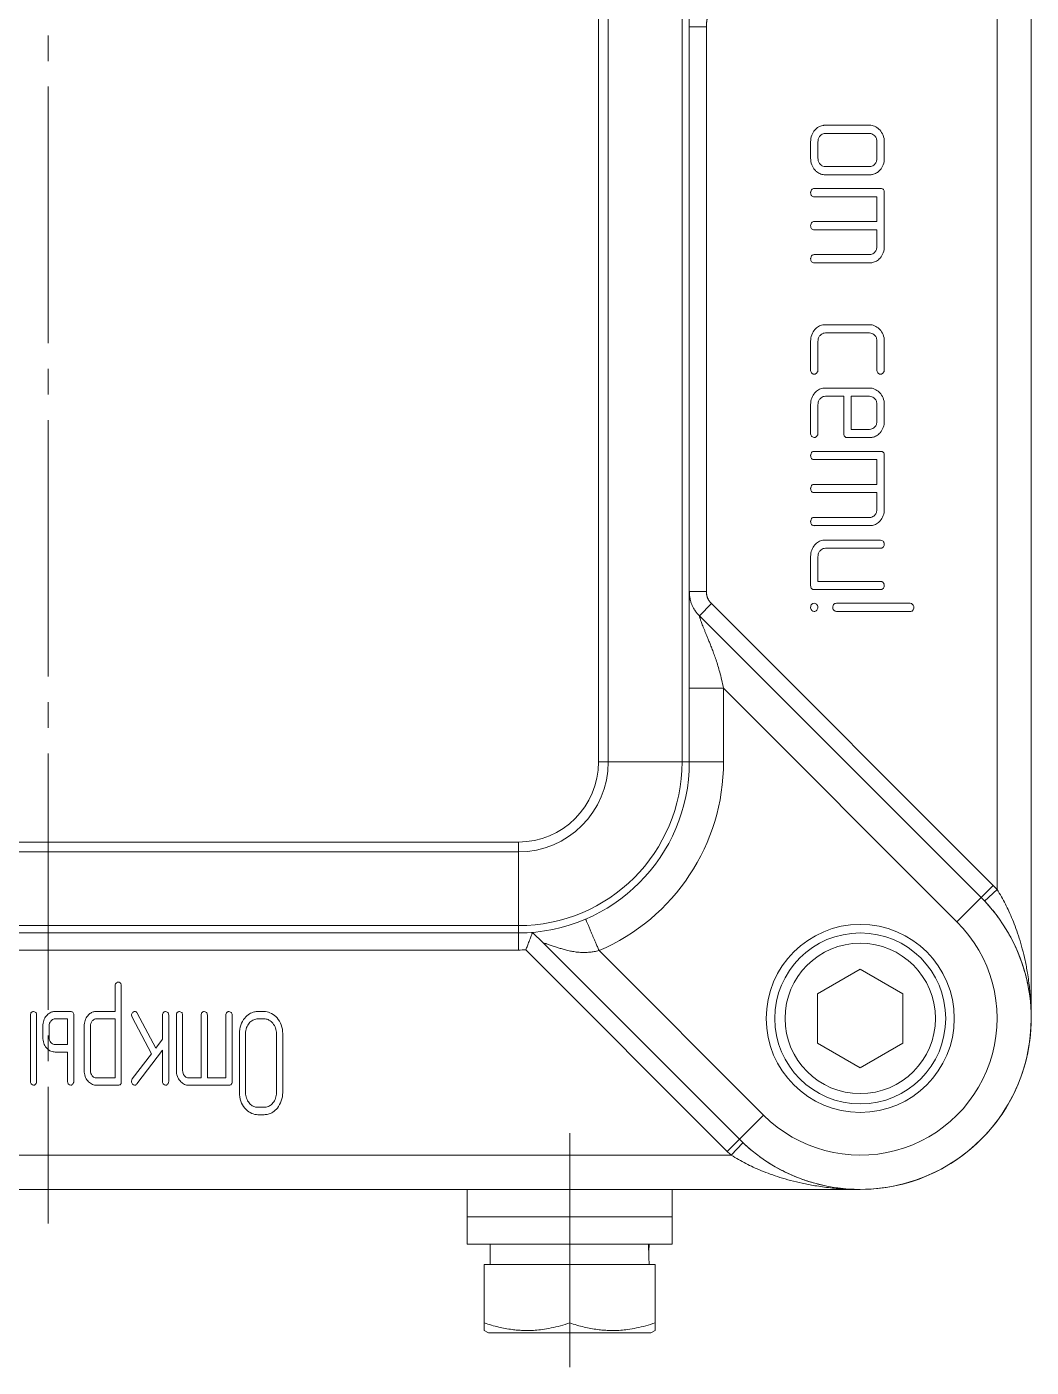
# Model space of a CAD drawing. Header units: millimetres. Extents: x -337 to 383, y -252 to 375.
# Drawn here: x -1.3 to 57.5, y -90.4 to -12 of the extents above; entities that cross this region are included whole.
import ezdxf

# ---------------------------------------------------------------- set-up
doc = ezdxf.new("R2010")
doc.units = ezdxf.units.MM
doc.linetypes.add('K5LT_AXLED', pattern=[19.5, 15, -1.5, 1.5, -1.5])
doc.linetypes.add('K5LT_THIN', pattern=[0])

# ---------------------------------------------------------------- blocks, each defined once
blk = doc.blocks.new('U2')
at = {"color": 30, "linetype": 'K5LT_AXLED', "lineweight": 18, "true_color": 0xff8000}
for p, q in [((0, 82), (0, -82)), ((30.5, -90.4), (30.5, -76.706))]:
    blk.add_line(p, q, dxfattribs=at)
at = {"color": 7, "linetype": 'K5LT_THIN', "lineweight": 18}
for p, q in [((32.185, -55), (32.185, 55)), ((32.758, -55), (32.758, 55)), ((37.074, -55), (37.074, 55)), ((37.5, -55), (37.5, 55)), ((57.5, -70), (57.5, -1.403)), ((57.5, -6), (57.5, -70)), ((55.5, -7.55), (55.5, -62.45)), ((38.5, -12), (37.5, -12)), ((38.5, -45.029), (38.5, -12)), ((48.045, -17.757), (45.458, -17.757)), ((48.638, -18.033), (48.608, -18.003)), ((44.595, -18.723), (44.595, -19.689)), ((45.026, -18.723), (45.026, -19.69)), ((45.213, -18.322), (45.151, -18.379)), ((48.045, -18.239), (45.458, -18.239)), ((48.123, -18.246), (48.045, -18.239)), ((48.477, -19.69), (48.477, -18.723)), ((48.908, -19.689), (48.908, -18.723)), ((45.38, -20.166), (45.458, -20.173)), ((45.458, -20.173), (48.045, -20.173)), ((48.29, -20.09), (48.351, -20.033)), ((45.458, -20.655), (48.045, -20.655)), ((44.647, -21.876), (44.655, -21.885)), ((44.811, -21.462), (44.762, -21.465)), ((48.692, -21.462), (44.811, -21.462)), ((44.811, -21.943), (48.477, -21.943)), ((48.477, -21.943), (48.477, -23.393)), ((48.85, -21.518), (48.833, -21.502)), ((48.908, -24.841), (48.908, -21.703)), ((44.811, -23.393), (44.762, -23.397)), ((48.477, -23.393), (44.811, -23.393)), ((44.647, -23.807), (44.655, -23.816)), ((44.811, -23.875), (48.477, -23.875)), ((48.477, -23.875), (48.477, -24.841)), ((44.647, -25.739), (44.655, -25.747)), ((44.811, -25.325), (44.762, -25.328)), ((48.045, -25.325), (44.811, -25.325)), ((44.811, -25.806), (48.045, -25.806)), ((48.351, -25.184), (48.29, -25.242)), ((48.045, -29.426), (45.458, -29.426)), ((48.638, -29.701), (48.608, -29.671)), ((44.595, -30.392), (44.595, -32.082)), ((45.026, -32.082), (45.026, -30.39)), ((45.151, -30.047), (45.212, -29.99)), ((45.458, -29.907), (48.045, -29.907)), ((48.045, -29.907), (48.123, -29.914)), ((48.477, -30.39), (48.477, -32.082)), ((48.908, -32.082), (48.908, -30.392)), ((44.595, -32.082), (44.596, -32.108)), ((48.477, -32.082), (48.477, -32.108)), ((44.664, -32.261), (44.735, -32.308)), ((44.735, -32.308), (44.811, -32.324)), ((44.811, -32.324), (44.824, -32.323)), ((48.546, -32.261), (48.617, -32.308)), ((48.617, -32.308), (48.692, -32.324)), ((48.692, -32.324), (48.706, -32.323)), ((45.151, -33.751), (45.212, -33.694)), ((45.457, -33.611), (46.534, -33.611)), ((48.045, -33.13), (45.458, -33.13)), ((46.534, -33.611), (46.534, -35.785)), ((48.045, -33.611), (46.966, -33.611)), ((46.966, -33.611), (46.966, -35.545)), ((48.122, -33.618), (48.045, -33.611)), ((48.638, -33.405), (48.608, -33.375)), ((44.595, -34.095), (44.595, -35.786)), ((45.026, -35.785), (45.026, -34.094)), ((48.477, -35.062), (48.477, -34.095)), ((48.908, -35.061), (48.908, -34.095)), ((44.595, -35.786), (44.596, -35.811)), ((44.664, -35.964), (44.735, -36.011)), ((44.735, -36.011), (44.811, -36.027)), ((44.811, -36.027), (44.824, -36.026)), ((46.592, -35.97), (46.609, -35.986)), ((46.75, -36.027), (48.045, -36.027)), ((46.966, -35.545), (48.045, -35.545)), ((48.29, -35.463), (48.351, -35.405)), ((44.811, -36.834), (44.762, -36.838)), ((48.692, -36.834), (44.811, -36.834)), ((44.647, -37.248), (44.655, -37.257)), ((44.811, -37.315), (48.477, -37.315)), ((48.477, -37.315), (48.477, -38.765)), ((48.85, -36.89), (48.833, -36.875)), ((48.908, -40.213), (48.908, -37.075)), ((44.647, -39.18), (44.655, -39.188)), ((44.811, -38.765), (44.762, -38.769)), ((48.477, -38.765), (44.811, -38.765)), ((44.811, -39.247), (48.477, -39.247)), ((48.477, -39.247), (48.477, -40.214)), ((44.811, -40.697), (44.762, -40.701)), ((48.045, -40.697), (44.811, -40.697)), ((48.351, -40.557), (48.29, -40.614)), ((44.647, -41.111), (44.655, -41.12)), ((44.811, -41.178), (48.045, -41.178)), ((48.692, -42.02), (45.458, -42.02)), ((48.762, -42.038), (48.692, -42.02)), ((48.834, -42.092), (48.762, -42.038)), ((48.908, -42.261), (48.908, -42.258)), ((44.595, -42.985), (44.595, -44.676)), ((45.026, -44.435), (45.026, -42.985)), ((45.151, -42.642), (45.213, -42.584)), ((45.458, -42.501), (48.692, -42.501)), ((48.692, -42.501), (48.754, -42.493)), ((48.754, -42.493), (48.852, -42.424)), ((48.692, -44.435), (45.026, -44.435)), ((48.762, -44.453), (48.692, -44.435)), ((48.834, -44.508), (48.762, -44.453)), ((48.908, -44.676), (48.908, -44.674)), ((38.5, -45.029), (37.5, -45.029)), ((44.653, -44.86), (44.67, -44.876)), ((44.811, -44.917), (48.692, -44.917)), ((48.692, -44.917), (48.754, -44.909)), ((48.754, -44.909), (48.852, -44.84)), ((38.793, -45.737), (38.086, -46.444)), ((55.278, -62.222), (38.793, -45.737)), ((44.595, -45.958), (44.597, -45.993)), ((44.727, -45.734), (44.655, -45.781)), ((44.662, -46.138), (44.731, -46.183)), ((44.806, -45.719), (44.727, -45.734)), ((44.731, -46.183), (44.806, -46.198)), ((44.862, -45.734), (44.806, -45.719)), ((44.806, -46.198), (44.819, -46.197)), ((44.937, -45.779), (44.862, -45.734)), ((45.021, -45.958), (45.011, -45.883)), ((45.945, -46.125), (46.03, -46.179)), ((46.03, -46.179), (46.105, -46.198)), ((46.105, -45.719), (46.056, -45.722)), ((50.418, -45.719), (46.105, -45.719)), ((46.105, -46.198), (50.418, -46.198)), ((50.488, -45.737), (50.418, -45.719)), ((50.418, -46.198), (50.457, -46.195)), ((50.56, -45.791), (50.488, -45.737)), ((50.634, -45.961), (50.634, -45.959)), ((54.571, -62.929), (38.086, -46.444)), ((39.5, -50.686), (37.5, -50.686)), ((53.157, -64.343), (39.5, -50.686)), ((39.5, -55), (39.5, -50.686)), ((32.185, -55), (32.758, -55)), ((32.758, -55), (37.074, -55)), ((37.5, -55), (37.074, -55)), ((39.5, -55), (37.5, -55)), ((-27.5, -59.685), (27.5, -59.685)), ((-27.5, -60.258), (27.5, -60.258)), ((27.5, -59.685), (27.5, -60.258)), ((27.5, -60.258), (27.5, -64.574)), ((55.278, -62.222), (54.571, -62.929)), ((54.773, -63.137), (55.5, -62.45)), ((53.157, -64.343), (54.571, -62.929)), ((-27.5, -64.574), (27.5, -64.574)), ((-27.5, -65), (27.5, -65)), ((27.5, -65), (27.5, -64.574)), ((27.5, -66), (27.5, -65)), ((28.944, -65.586), (28.324, -64.966)), ((28.944, -65.586), (40.429, -77.071)), ((-27.5, -66), (27.5, -66)), ((27.935, -65.991), (39.722, -77.778)), ((32.219, -66.033), (41.843, -75.657)), ((47.5, -67.113), (45, -68.557)), ((50, -68.557), (47.5, -67.113)), ((3.905, -68.086), (3.905, -69.59)), ((4.086, -67.871), (4.071, -67.872)), ((4.15, -67.885), (4.086, -67.871)), ((4.21, -67.927), (4.15, -67.885)), ((4.268, -68.086), (4.267, -68.067)), ((4.268, -73.692), (4.268, -68.086)), ((45, -68.557), (45, -71.443)), ((50, -71.443), (50, -68.557)), ((-0.864, -69.595), (-0.869, -69.595)), ((-0.816, -69.608), (-0.864, -69.595)), ((-0.737, -69.647), (-0.816, -69.608)), ((1.309, -69.595), (0.404, -69.595)), ((1.439, -69.643), (1.425, -69.63)), ((3.905, -69.59), (2.816, -69.59)), ((5.059, -69.595), (5.054, -69.595)), ((6.287, -71.733), (5.204, -69.694)), ((6.862, -69.595), (6.857, -69.595)), ((6.91, -69.608), (6.862, -69.595)), ((6.989, -69.647), (6.91, -69.608)), ((7.674, -69.595), (7.669, -69.595)), ((7.722, -69.608), (7.674, -69.595)), ((7.801, -69.647), (7.722, -69.608)), ((9.122, -69.595), (9.116, -69.595)), ((9.17, -69.608), (9.122, -69.595)), ((9.248, -69.647), (9.17, -69.608)), ((10.569, -69.595), (10.564, -69.595)), ((10.617, -69.608), (10.569, -69.595)), ((10.696, -69.647), (10.617, -69.608)), ((12.627, -69.595), (12.266, -69.595)), ((-1.045, -69.811), (-1.045, -73.692)), ((-0.683, -73.692), (-0.683, -69.811)), ((-0.32, -70.457), (-0.32, -71.104)), ((0.042, -70.457), (0.042, -71.104)), ((0.206, -70.094), (0.147, -70.151)), ((1.127, -70.026), (0.404, -70.026)), ((1.127, -71.534), (1.127, -70.026)), ((1.49, -73.692), (1.49, -69.811)), ((2.095, -70.457), (2.095, -73.049)), ((2.458, -70.457), (2.458, -73.049)), ((2.598, -70.116), (2.567, -70.15)), ((3.905, -70.021), (2.816, -70.021)), ((3.905, -73.477), (3.905, -70.021)), ((4.87, -69.807), (4.9, -69.928)), ((4.9, -69.928), (6.038, -72.071)), ((6.681, -69.811), (6.681, -71.212)), ((7.043, -73.692), (7.043, -69.811)), ((7.493, -69.811), (7.493, -73.045)), ((7.855, -73.045), (7.855, -69.811)), ((8.94, -69.811), (8.94, -73.477)), ((9.303, -73.477), (9.303, -69.811)), ((10.388, -69.811), (10.388, -73.477)), ((10.75, -73.692), (10.75, -69.811)), ((11.798, -70.227), (11.756, -70.272)), ((12.627, -70.026), (12.266, -70.026)), ((12.68, -70.029), (12.627, -70.026)), ((13.379, -69.97), (13.301, -69.89)), ((57.498, -69.797), (57.498, -69.796)), ((57.498, -69.813), (57.498, -69.808)), ((6.681, -71.212), (6.287, -71.733)), ((11.176, -70.888), (11.176, -74.337)), ((11.538, -70.888), (11.538, -74.337)), ((13.351, -74.337), (13.351, -70.888)), ((13.713, -74.337), (13.713, -70.888)), ((-0.108, -71.718), (-0.062, -71.769)), ((0.332, -71.527), (0.404, -71.534)), ((0.403, -71.966), (1.127, -71.966)), ((0.404, -71.534), (1.127, -71.534)), ((1.127, -71.966), (1.127, -73.692)), ((6.038, -72.071), (4.914, -73.536)), ((5.182, -73.83), (6.681, -71.858)), ((6.681, -71.858), (6.681, -73.692)), ((45, -71.443), (47.5, -72.887)), ((47.5, -72.887), (50, -71.443)), ((-1.045, -73.692), (-1.045, -73.711)), ((1.127, -73.692), (1.128, -73.711)), ((2.309, -73.66), (2.357, -73.711)), ((2.747, -73.469), (2.816, -73.477)), ((2.816, -73.477), (3.905, -73.477)), ((6.681, -73.692), (6.681, -73.711)), ((7.705, -73.66), (7.752, -73.711)), ((8.217, -73.477), (8.145, -73.469)), ((8.94, -73.477), (8.217, -73.477)), ((10.388, -73.477), (9.303, -73.477)), ((-0.987, -73.852), (-0.927, -73.894)), ((-0.927, -73.894), (-0.864, -73.908)), ((-0.864, -73.908), (-0.841, -73.906)), ((1.185, -73.852), (1.245, -73.894)), ((1.245, -73.894), (1.308, -73.908)), ((1.308, -73.908), (1.331, -73.906)), ((2.816, -73.908), (4.087, -73.908)), ((4.923, -73.841), (4.984, -73.891)), ((4.984, -73.891), (5.048, -73.908)), ((5.048, -73.908), (5.068, -73.906)), ((6.739, -73.852), (6.799, -73.894)), ((6.799, -73.894), (6.862, -73.908)), ((6.862, -73.908), (6.884, -73.906)), ((8.217, -73.908), (10.569, -73.908)), ((11.498, -75.253), (11.573, -75.334)), ((12.266, -75.199), (12.627, -75.199)), ((13.087, -75.003), (13.139, -74.947)), ((12.266, -75.63), (12.627, -75.63)), ((41.843, -75.657), (40.429, -77.071)), ((39.722, -77.778), (40.429, -77.071)), ((39.95, -78), (40.637, -77.273)), ((39.95, -78), (-39.95, -78)), ((47.5, -80), (-47.5, -80)), ((-47.5, -80), (47.5, -80)), ((24.5, -81.6), (24.5, -80)), ((36.5, -81.6), (36.5, -80)), ((47.294, -79.998), (47.293, -79.998)), ((47.31, -79.998), (47.305, -79.998)), ((24.5, -83.2), (24.5, -81.6)), ((24.5, -81.6), (36.5, -81.6)), ((24.5, -81.6), (36.5, -81.6)), ((36.5, -83.2), (36.5, -81.6)), ((24.5, -83.2), (36.5, -83.2)), ((25.85, -84.4), (25.85, -83.2)), ((25.5, -84.4), (25.5, -87.809)), ((30.5, -84.4), (25.5, -84.4)), ((30.5, -84.4), (30.5, -87.809)), ((35.5, -84.4), (30.5, -84.4)), ((35.5, -84.4), (35.5, -87.809)), ((25.5, -88.256), (25.5, -87.809)), ((25.5, -88.256), (25.75, -88.4)), ((25.75, -88.4), (30.5, -88.4)), ((30.5, -88.4), (35.25, -88.4)), ((35.5, -88.256), (35.25, -88.4)), ((35.5, -87.809), (35.5, -88.256))]:
    blk.add_line(p, q, dxfattribs=at)
for radius in [5.5, 5, 4.4]:
    blk.add_circle((47.5, -70), radius, dxfattribs=at)
for centre, radius, start, end in [((45.514, -18.635), 0.896, 120.20811, 138.23105), ((45.437, -18.503), 0.744, 100.41479, 120.20811), ((45.449, -18.569), 0.812, 95.0654, 100.41479), ((45.458, -18.662), 0.905, 90, 95.0654), ((48.045, -18.463), 0.705, 66.43868, 90), ((47.94, -18.703), 0.967, 46.3598, 66.43868), ((45.704, -18.723), 1.109, 159.95769, 180), ((45.55, -18.667), 0.945, 138.23104, 159.95769), ((45.582, -18.723), 0.556, 159.98117, 180), ((45.505, -18.694), 0.473, 138.26858, 159.98117), ((45.449, -18.625), 0.384, 108.63494, 127.93542), ((45.458, -18.651), 0.412, 90, 108.63494), ((48.055, -18.611), 0.372, 59.74427, 79.5457), ((48.017, -18.678), 0.448, 41.73142, 59.74427), ((47.998, -18.694), 0.473, 20.01883, 41.73141), ((47.921, -18.723), 0.556, 0, 20.01883), ((47.99, -18.667), 0.907, 21.32372, 44.40217), ((47.847, -18.723), 1.061, 0, 21.32372), ((45.704, -19.689), 1.109, 180, 200.04231), ((45.55, -19.745), 0.945, 200.04231, 221.76896), ((45.591, -19.708), 1, 221.76895, 226.73682), ((45.582, -19.69), 0.556, 180, 200.01883), ((45.505, -19.718), 0.473, 200.01883, 221.73142), ((45.486, -19.734), 0.448, 221.73142, 239.74427), ((45.447, -19.801), 0.372, 239.74427, 259.5457), ((48.045, -19.761), 0.412, 270, 288.63494), ((48.054, -19.787), 0.384, 288.63494, 307.93542), ((47.998, -19.718), 0.473, 318.26859, 339.98117), ((47.921, -19.69), 0.556, 339.98117, 0), ((47.996, -19.79), 0.883, 300.61737, 318.72101), ((47.935, -19.736), 0.965, 318.72101, 340.05156), ((47.806, -19.689), 1.102, 340.05156, 0), ((45.501, -19.804), 0.869, 226.73682, 232.06672), ((45.44, -19.883), 0.769, 232.06672, 251.37079), ((45.458, -19.83), 0.825, 251.37079, 270), ((48.045, -19.739), 0.916, 270, 275.2658), ((48.055, -19.841), 0.813, 275.2658, 280.85468), ((48.068, -19.911), 0.742, 280.85468, 300.61737), ((44.738, -21.702), 0.143, 162.92887, 180), ((44.948, -21.702), 0.353, 180, 196.62526), ((45.969, -22.08), 1.43, 157.54284, 162.92887), ((44.825, -21.739), 0.224, 196.62526, 217.5278), ((44.774, -21.625), 0.156, 120.62166, 144.37247), ((44.787, -21.752), 0.187, 225.18819, 249.34898), ((44.795, -21.661), 0.199, 99.57547, 120.62166), ((44.811, -21.689), 0.255, 249.34898, 270), ((48.692, -21.765), 0.304, 73.84525, 90), ((48.73, -21.634), 0.167, 51.98757, 73.84525), ((48.726, -21.636), 0.171, 17.268, 43.63405), ((48.512, -21.703), 0.396, 0, 17.268), ((45.969, -24.012), 1.43, 157.54284, 162.92887), ((44.774, -23.556), 0.156, 120.62166, 144.37247), ((44.795, -23.593), 0.199, 99.57547, 120.62166), ((44.738, -23.634), 0.143, 162.92887, 180), ((44.948, -23.634), 0.353, 180, 196.62526), ((44.825, -23.671), 0.224, 196.62526, 217.5278), ((44.787, -23.684), 0.187, 225.18819, 249.34898), ((44.811, -23.62), 0.255, 249.34898, 270), ((47.998, -24.869), 0.473, 318.256, 339.9734), ((47.921, -24.841), 0.555, 339.9734, 0), ((47.807, -24.841), 1.101, 340.04655, 0), ((44.738, -25.565), 0.143, 162.92887, 180), ((44.948, -25.565), 0.353, 180, 196.62526), ((45.969, -25.943), 1.43, 157.54284, 162.92887), ((44.825, -25.602), 0.224, 196.62526, 217.5278), ((44.774, -25.488), 0.156, 120.62166, 144.37247), ((44.787, -25.615), 0.187, 225.18819, 249.34898), ((44.795, -25.524), 0.199, 99.57547, 120.62166), ((44.811, -25.552), 0.255, 249.34898, 270), ((48.045, -24.913), 0.412, 270, 288.63352), ((48.045, -24.89), 0.916, 270, 275.26066), ((48.055, -24.992), 0.813, 275.26066, 280.84402), ((48.054, -24.939), 0.384, 288.63352, 307.9347), ((48.068, -25.062), 0.742, 280.84402, 300.6047), ((47.997, -24.941), 0.883, 300.6047, 318.71061), ((47.935, -24.887), 0.964, 318.71061, 340.04655), ((45.55, -30.335), 0.945, 138.23734, 159.9627), ((45.514, -30.303), 0.896, 120.21579, 138.23735), ((45.437, -30.171), 0.744, 100.42131, 120.21579), ((45.449, -30.237), 0.811, 95.06855, 100.42131), ((45.458, -30.33), 0.905, 90, 95.06855), ((48.045, -30.131), 0.705, 66.43811, 90), ((47.94, -30.371), 0.967, 46.35975, 66.43811), ((47.99, -30.336), 0.907, 21.31907, 44.39357), ((45.704, -30.392), 1.109, 159.9627, 180), ((45.582, -30.39), 0.555, 159.97229, 180), ((45.504, -30.362), 0.473, 138.25179, 159.97229), ((45.449, -30.293), 0.384, 108.63305, 127.93446), ((45.458, -30.319), 0.412, 90, 108.63305), ((48.055, -30.28), 0.372, 59.76474, 79.56308), ((48.017, -30.346), 0.448, 41.7482, 59.76474), ((47.999, -30.362), 0.473, 20.02771, 41.7482), ((47.921, -30.39), 0.555, 0, 20.02771), ((47.847, -30.392), 1.061, 0, 21.31907), ((44.863, -32.089), 0.268, 184.07276, 203.98209), ((44.818, -32.082), 0.209, 337.22115, 0), ((48.745, -32.089), 0.268, 184.07131, 203.97114), ((48.699, -32.082), 0.208, 337.21086, 0), ((44.792, -32.12), 0.19, 203.98209, 227.69387), ((44.811, -32.17), 0.154, 275.09649, 299.98996), ((44.746, -32.058), 0.283, 299.98996, 318.25827), ((44.734, -32.047), 0.3, 318.25828, 337.22115), ((48.673, -32.12), 0.19, 203.97114, 227.68448), ((48.692, -32.17), 0.154, 275.07718, 299.96972), ((48.628, -32.058), 0.283, 299.96972, 318.24305), ((48.615, -32.047), 0.3, 318.24305, 337.21086), ((45.55, -34.039), 0.945, 138.23104, 159.95769), ((45.514, -34.007), 0.896, 120.20811, 138.23105), ((45.437, -33.876), 0.744, 100.41479, 120.20811), ((45.448, -33.997), 0.384, 108.63298, 127.93561), ((45.449, -33.942), 0.812, 95.0654, 100.41479), ((45.457, -34.023), 0.412, 90, 108.63298), ((45.458, -34.035), 0.905, 90, 95.0654), ((48.045, -33.835), 0.705, 66.43868, 90), ((48.055, -33.984), 0.372, 59.77376, 79.57034), ((48.017, -34.05), 0.449, 41.75493, 59.77376), ((47.94, -34.075), 0.967, 46.3598, 66.43868), ((47.99, -34.04), 0.907, 21.32372, 44.40217), ((47.847, -34.095), 1.061, 0, 21.32372), ((45.704, -34.095), 1.109, 159.95769, 180), ((45.582, -34.094), 0.555, 159.98391, 180), ((45.504, -34.066), 0.473, 138.27163, 159.98391), ((47.998, -34.067), 0.473, 20.03405, 41.75492), ((47.921, -34.095), 0.555, 0, 20.03405), ((47.998, -35.09), 0.473, 318.24508, 339.96595), ((47.921, -35.062), 0.555, 339.96595, 0), ((47.807, -35.061), 1.101, 340.04237, 0), ((44.863, -35.792), 0.268, 184.07796, 203.99201), ((44.792, -35.824), 0.19, 203.99201, 227.70326), ((44.811, -35.873), 0.154, 275.08682, 299.97982), ((44.746, -35.761), 0.283, 299.97982, 318.25065), ((44.734, -35.75), 0.3, 318.25068, 337.21344), ((44.818, -35.785), 0.208, 337.21344, 0), ((46.931, -35.785), 0.396, 180, 197.26539), ((46.716, -35.852), 0.172, 197.26539, 223.63129), ((46.712, -35.855), 0.167, 231.98474, 253.84298), ((46.75, -35.723), 0.304, 253.84298, 270), ((48.045, -35.133), 0.413, 270, 288.63163), ((48.045, -35.11), 0.917, 270, 275.25842), ((48.054, -35.212), 0.814, 275.25842, 280.83959), ((48.054, -35.159), 0.385, 288.63163, 307.93408), ((48.068, -35.282), 0.743, 280.83959, 300.59846), ((47.996, -35.162), 0.883, 300.59846, 318.7068), ((47.935, -35.108), 0.965, 318.7068, 340.04237), ((44.795, -37.034), 0.199, 99.57547, 120.62166), ((48.692, -37.138), 0.304, 73.84525, 90), ((48.73, -37.006), 0.167, 51.98757, 73.84525), ((44.738, -37.075), 0.143, 162.92887, 180), ((44.948, -37.075), 0.353, 180, 196.62526), ((45.969, -37.452), 1.43, 157.54284, 162.92887), ((44.825, -37.112), 0.224, 196.62526, 217.5278), ((44.774, -36.997), 0.156, 120.62166, 144.37247), ((44.787, -37.124), 0.187, 225.18819, 249.34898), ((44.811, -37.061), 0.255, 249.34898, 270), ((48.726, -37.009), 0.171, 17.268, 43.63405), ((48.512, -37.075), 0.396, 0, 17.268), ((44.738, -39.006), 0.143, 162.92887, 180), ((44.948, -39.006), 0.353, 180, 196.62526), ((45.969, -39.384), 1.43, 157.54284, 162.92887), ((44.825, -39.043), 0.224, 196.62526, 217.5278), ((44.774, -38.929), 0.156, 120.62166, 144.37247), ((44.787, -39.056), 0.187, 225.18819, 249.34898), ((44.795, -38.965), 0.199, 99.57547, 120.62166), ((44.811, -38.992), 0.255, 249.34898, 270), ((44.774, -40.86), 0.156, 120.62166, 144.37247), ((44.795, -40.896), 0.199, 99.57547, 120.62166), ((48.045, -40.285), 0.412, 270, 288.63352), ((48.054, -40.311), 0.384, 288.63352, 307.9347), ((47.998, -40.242), 0.473, 318.256, 339.9734), ((47.921, -40.214), 0.555, 339.9734, 0), ((47.935, -40.26), 0.964, 318.71061, 340.04655), ((47.807, -40.213), 1.101, 340.04655, 0), ((44.738, -40.938), 0.143, 162.92887, 180), ((44.948, -40.938), 0.353, 180, 196.62526), ((45.969, -41.315), 1.43, 157.54284, 162.92887), ((44.825, -40.974), 0.224, 196.62526, 217.5278), ((44.787, -40.987), 0.187, 225.18819, 249.34898), ((44.811, -40.924), 0.255, 249.34898, 270), ((48.045, -40.262), 0.916, 270, 275.26066), ((48.055, -40.365), 0.813, 275.26066, 280.84402), ((48.068, -40.434), 0.742, 280.84402, 300.6047), ((47.997, -40.314), 0.883, 300.6047, 318.71061), ((45.55, -42.929), 0.945, 138.23104, 159.95769), ((45.514, -42.897), 0.896, 120.20811, 138.23105), ((45.437, -42.766), 0.744, 100.41479, 120.20811), ((45.449, -42.832), 0.812, 95.0654, 100.41479), ((45.458, -42.925), 0.905, 90, 95.0654), ((48.655, -42.274), 0.256, 23.77227, 45.43127), ((48.686, -42.26), 0.221, 0.48064, 23.77227), ((48.654, -42.261), 0.254, 341.09978, 0), ((45.704, -42.985), 1.109, 159.95769, 180), ((45.582, -42.985), 0.556, 159.98117, 180), ((45.505, -42.957), 0.473, 138.26858, 159.98117), ((45.449, -42.887), 0.384, 108.63494, 127.93542), ((45.458, -42.913), 0.412, 90, 108.63494), ((48.603, -42.243), 0.308, 323.95802, 341.09978), ((44.991, -44.676), 0.396, 180, 197.26482), ((48.655, -44.69), 0.256, 23.77227, 45.43127), ((48.686, -44.676), 0.221, 0.48064, 23.77227), ((48.654, -44.676), 0.254, 341.09978, 0), ((44.777, -44.742), 0.171, 197.26482, 223.63069), ((44.773, -44.745), 0.167, 231.98412, 253.84248), ((44.811, -44.613), 0.304, 253.84248, 270), ((48.603, -44.659), 0.308, 323.95802, 341.09978), ((44.917, -45.958), 0.322, 161.22483, 180), ((44.867, -45.968), 0.272, 185.18537, 204.22614), ((44.813, -45.923), 0.213, 138.06747, 161.22483), ((44.778, -46.008), 0.174, 204.22614, 228.09432), ((44.806, -46.044), 0.154, 274.85144, 299.73324), ((44.743, -45.933), 0.282, 299.73324, 318.05808), ((44.824, -45.937), 0.195, 35.32997, 54.49305), ((44.731, -45.922), 0.297, 318.05809, 337.07764), ((44.823, -45.937), 0.195, 16.20496, 35.32997), ((44.816, -45.958), 0.205, 337.07764, 0), ((46.034, -45.961), 0.145, 163.00348, 180), ((46.145, -45.961), 0.256, 180, 198.82295), ((47.271, -46.339), 1.439, 157.62933, 163.00348), ((46.196, -45.943), 0.31, 198.82295, 215.91803), ((46.068, -45.882), 0.157, 120.76026, 144.49632), ((46.089, -45.918), 0.198, 99.66002, 120.76026), ((50.429, -45.991), 0.206, 277.75801, 298.83706), ((50.449, -46.027), 0.165, 298.83706, 322.45262), ((50.38, -45.973), 0.256, 23.60634, 45.30039), ((50.383, -45.976), 0.249, 322.45264, 342.09685), ((50.41, -45.96), 0.224, 0.35442, 23.60634), ((50.335, -45.961), 0.299, 342.09685, 0), ((27.5, -55), 10, 270, 0), ((27.5, -55), 4.685, 270, 0), ((27.5, -55), 9.574, 270, 0), ((27.5, -55), 5.258, 270, 0), ((27.5, -55), 12, 293.15859, 0), ((47.5, -70), 11, 43.34176, 45), ((47.5, -70), 10, 225, 45), ((47.5, -70), 8, 225, 45), ((27.5, -55), 11, 270, 272.26661), ((4.102, -68.086), 0.197, 158.3996, 180), ((4.169, -68.112), 0.268, 139.92344, 158.3996), ((4.152, -68.098), 0.246, 122.22375, 139.92344), ((4.087, -67.995), 0.125, 97.2588, 122.22375), ((4.093, -68.047), 0.168, 22.23095, 45.97596), ((4.01, -68.081), 0.258, 3.12006, 22.23095), ((-0.714, -69.811), 0.332, 162.78765, 180), ((-0.85, -69.769), 0.189, 139.93296, 162.78765), ((-0.877, -69.762), 0.165, 112.40452, 135.5778), ((-0.865, -69.791), 0.196, 91.19829, 112.40452), ((-0.836, -69.751), 0.144, 18.35253, 46.40591), ((-1.016, -69.811), 0.333, 0, 18.35253), ((0.483, -70.343), 0.774, 122.36517, 139.97796), ((0.387, -70.193), 0.596, 102.27673, 122.36517), ((0.396, -70.232), 0.636, 95.96714, 102.27673), ((0.404, -70.306), 0.711, 90, 95.96714), ((1.309, -69.836), 0.241, 73.3467, 90), ((1.338, -69.739), 0.139, 51.38186, 73.3467), ((1.329, -69.747), 0.152, 16.70389, 43.05064), ((1.116, -69.811), 0.374, 0, 16.70389), ((2.902, -70.334), 0.774, 123.21584, 140.72808), ((2.799, -70.176), 0.585, 103.05504, 123.21584), ((2.807, -70.211), 0.621, 96.3387, 103.05504), ((2.816, -70.287), 0.697, 90, 96.3387), ((5.075, -69.807), 0.204, 159.03492, 180), ((5.163, -69.841), 0.299, 141.72761, 159.03492), ((5.084, -69.804), 0.215, 115.63404, 136.19934), ((5.059, -69.752), 0.157, 91.51638, 115.63404), ((5.063, -69.74), 0.145, 58.28072, 91.44805), ((4.994, -69.804), 0.237, 27.71974, 52.40306), ((7.012, -69.811), 0.331, 162.78356, 180), ((6.876, -69.769), 0.189, 139.93296, 162.78356), ((6.849, -69.762), 0.165, 112.37857, 135.55491), ((6.861, -69.791), 0.196, 91.18183, 112.37857), ((6.889, -69.751), 0.144, 18.35253, 46.40591), ((6.71, -69.811), 0.333, 0, 18.35253), ((7.825, -69.811), 0.332, 162.78765, 180), ((7.689, -69.769), 0.189, 139.93296, 162.78765), ((7.661, -69.762), 0.165, 112.40452, 135.5778), ((7.673, -69.791), 0.196, 91.19829, 112.40452), ((7.702, -69.751), 0.144, 18.35253, 46.40591), ((7.522, -69.811), 0.333, 0, 18.35253), ((9.272, -69.811), 0.332, 162.78765, 180), ((9.136, -69.769), 0.189, 139.93296, 162.78765), ((9.109, -69.762), 0.165, 112.40452, 135.5778), ((9.121, -69.791), 0.196, 91.19829, 112.40452), ((9.149, -69.751), 0.144, 18.35253, 46.40591), ((8.97, -69.811), 0.333, 0, 18.35253), ((10.719, -69.811), 0.332, 162.78765, 180), ((10.583, -69.769), 0.189, 139.93296, 162.78765), ((10.556, -69.762), 0.165, 112.40452, 135.5778), ((10.568, -69.791), 0.196, 91.19829, 112.40452), ((10.596, -69.751), 0.144, 18.35253, 46.40591), ((10.417, -69.811), 0.333, 0, 18.35253), ((12.411, -70.742), 1.194, 122.76926, 140.14104), ((12.245, -70.483), 0.886, 102.57645, 122.76926), ((12.255, -70.529), 0.933, 96.12694, 102.57645), ((12.266, -70.629), 1.034, 90, 96.12694), ((12.627, -70.444), 0.849, 66.38423, 90), ((12.513, -70.705), 1.134, 45.98744, 66.38423), ((0.732, -70.457), 1.052, 161.06843, 180), ((0.54, -70.391), 0.85, 139.97797, 161.06843), ((0.569, -70.457), 0.526, 161.081, 180), ((0.472, -70.424), 0.425, 139.99643, 161.081), ((0.4, -70.341), 0.314, 108.82385, 128.02987), ((0.404, -70.353), 0.327, 90, 108.82385), ((3.146, -70.457), 1.051, 161.23448, 180), ((2.986, -70.402), 0.882, 140.72808, 161.23448), ((2.956, -70.457), 0.498, 160.48618, 180), ((2.914, -70.442), 0.453, 140.01399, 160.48618), ((2.847, -70.37), 0.355, 113.56218, 134.41201), ((2.816, -70.3), 0.279, 90, 113.56218), ((12.69, -70.888), 1.514, 160.74173, 180), ((12.512, -70.826), 1.325, 140.14104, 160.74173), ((12.587, -70.888), 1.048, 160.60048, 180), ((12.365, -70.81), 0.813, 138.54017, 160.60048), ((12.306, -70.741), 0.723, 113.21053, 134.67522), ((12.266, -70.646), 0.619, 90, 113.21053), ((12.632, -70.59), 0.564, 60.63438, 85.1012), ((12.503, -70.819), 0.827, 40.4748, 60.63438), ((12.449, -70.866), 0.898, 19.86934, 40.47481), ((12.434, -70.813), 1.266, 20.03467, 41.75679), ((12.228, -70.888), 1.485, 0, 20.03467), ((47.5, -70), 10, 270, 0), ((0.739, -71.104), 1.059, 180, 199.01491), ((0.569, -71.104), 0.526, 180, 198.919), ((0.472, -71.137), 0.425, 198.919, 220.00357), ((12.386, -70.888), 0.965, 0, 19.86934), ((0.524, -71.178), 0.832, 199.01491, 220.49882), ((0.425, -71.281), 0.689, 225.03159, 247.03482), ((0.443, -71.161), 0.387, 220.00358, 237.61348), ((0.403, -71.333), 0.633, 247.03482, 270), ((0.396, -71.236), 0.298, 237.61348, 257.70395), ((-0.865, -73.692), 0.182, 339.09364, 0), ((1.307, -73.692), 0.182, 339.09364, 0), ((3.127, -73.049), 1.032, 180, 199.28866), ((2.943, -73.114), 0.837, 199.28866, 220.73393), ((2.966, -73.049), 0.508, 180, 199.15892), ((2.893, -73.075), 0.43, 199.15892, 219.9876), ((2.865, -73.098), 0.394, 219.98761, 237.34308), ((2.809, -73.184), 0.292, 237.34308, 257.53706), ((3.894, -73.692), 0.374, 343.36307, 0), ((5.101, -73.683), 0.238, 160.93862, 180), ((5.103, -73.683), 0.24, 180, 200.74012), ((5.102, -73.684), 0.239, 141.93324, 160.93862), ((6.861, -73.692), 0.182, 339.09364, 0), ((8.553, -73.045), 1.06, 180, 199.00826), ((8.338, -73.119), 0.832, 199.00826, 220.48783), ((8.383, -73.045), 0.527, 180, 198.90476), ((8.286, -73.078), 0.425, 198.90476, 219.97558), ((8.257, -73.103), 0.387, 219.97559, 237.57851), ((8.209, -73.178), 0.298, 237.57851, 257.67321), ((10.376, -73.692), 0.374, 343.37006, 0), ((-0.787, -73.697), 0.258, 183.12503, 202.2304), ((-0.87, -73.731), 0.168, 202.2304, 225.97594), ((-0.863, -73.778), 0.129, 279.41461, 304.38475), ((-0.914, -73.703), 0.221, 304.38475, 323.44412), ((-0.997, -73.642), 0.324, 323.4441, 339.09364), ((1.386, -73.697), 0.258, 183.11474, 202.20939), ((1.302, -73.731), 0.168, 202.20939, 225.95484), ((1.31, -73.778), 0.129, 279.41461, 304.38475), ((1.258, -73.703), 0.221, 304.38475, 323.44412), ((1.175, -73.642), 0.324, 323.4441, 339.09364), ((2.852, -73.213), 0.702, 225.21236, 246.82404), ((2.816, -73.296), 0.611, 246.82404, 270), ((4.087, -73.678), 0.229, 270, 290.35575), ((4.12, -73.768), 0.133, 290.35575, 317.14491), ((4.106, -73.756), 0.152, 317.14491, 343.36307), ((5.098, -73.685), 0.234, 200.74012, 221.73218), ((5.048, -73.774), 0.134, 278.89579, 303.92035), ((4.976, -73.667), 0.263, 303.92035, 321.70884), ((6.939, -73.697), 0.258, 183.11988, 202.21989), ((6.855, -73.731), 0.168, 202.21989, 225.96539), ((6.863, -73.778), 0.129, 279.41461, 304.38475), ((6.812, -73.703), 0.221, 304.38475, 323.44412), ((6.729, -73.642), 0.324, 323.4441, 339.09364), ((8.239, -73.223), 0.689, 225.03101, 247.03409), ((8.217, -73.275), 0.633, 247.03409, 270), ((10.569, -73.679), 0.229, 270, 290.3638), ((10.602, -73.768), 0.133, 290.3638, 317.15441), ((10.589, -73.756), 0.152, 317.15441, 343.37006), ((12.704, -74.337), 1.528, 180, 199.37569), ((12.543, -74.337), 1.004, 180, 199.35069), ((12.323, -74.337), 1.028, 340.86483, 0), ((12.228, -74.337), 1.485, 340.81871, 0), ((12.477, -74.417), 1.288, 199.37569, 220.49952), ((12.428, -74.377), 0.883, 199.35069, 220.00699), ((12.367, -74.428), 0.803, 220.00699, 237.31511), ((12.253, -74.607), 0.591, 237.31511, 257.52517), ((12.259, -74.578), 0.62, 257.52517, 263.91572), ((12.266, -74.515), 0.684, 263.91572, 270), ((12.627, -74.576), 0.623, 270, 293.02448), ((12.603, -74.519), 0.685, 293.02448, 314.97778), ((12.48, -74.497), 1.183, 303.56638, 320.93339), ((12.476, -74.39), 0.866, 319.99497, 340.86483), ((12.325, -74.371), 1.383, 320.93339, 340.81871), ((12.316, -74.587), 1.054, 225.17002, 246.84401), ((12.266, -74.705), 0.925, 246.84401, 270), ((12.627, -74.601), 1.029, 270, 276.48566), ((12.64, -74.708), 0.921, 276.48566, 283.34238), ((12.65, -74.754), 0.875, 283.34238, 303.56638), ((47.5, -70), 11, 225, 226.65824)]:
    blk.add_arc(centre, radius, start, end, dxfattribs=at)
for centre, start_param, end_param in [((30.5, -85.028), 4.761564, 4.855965), ((30.5, -82.572), 4.616121, 4.663214)]:
    blk.add_ellipse(centre, major_axis=(0, 12.776), ratio=0.36397, start_param=start_param, end_param=end_param, dxfattribs=at)
for points, knots in [([(39.5, -11), (39.486, -11), (39.475, -11), (39.451, -11), (39.439, -11.001), (39.394, -11.002), (39.361, -11.003), (39.314, -11.006), (39.297, -11.007), (39.265, -11.01), (39.249, -11.012), (39.221, -11.015), (39.209, -11.016), (39.183, -11.02), (39.17, -11.021), (39.145, -11.025), (39.132, -11.027), (39.106, -11.032), (39.093, -11.034), (39.067, -11.04), (39.054, -11.043), (39.036, -11.047), (39.031, -11.048), (39.016, -11.052), (39.006, -11.054), (38.987, -11.06), (38.977, -11.062), (38.957, -11.068), (38.947, -11.072), (38.928, -11.078), (38.918, -11.082), (38.907, -11.086), (38.905, -11.087), (38.896, -11.09), (38.889, -11.093), (38.875, -11.099), (38.867, -11.102), (38.853, -11.109), (38.846, -11.112), (38.831, -11.119), (38.824, -11.123), (38.811, -11.13), (38.805, -11.133), (38.794, -11.14), (38.789, -11.143), (38.779, -11.149), (38.774, -11.153), (38.764, -11.159), (38.76, -11.163), (38.755, -11.166), (38.754, -11.167), (38.745, -11.173), (38.737, -11.18), (38.722, -11.193), (38.715, -11.199), (38.708, -11.207), (38.707, -11.207), (38.707, -11.207), (38.707, -11.208), (38.699, -11.215), (38.693, -11.222), (38.68, -11.237), (38.673, -11.245), (38.667, -11.254), (38.666, -11.255), (38.663, -11.26), (38.659, -11.264), (38.653, -11.274), (38.649, -11.279), (38.643, -11.289), (38.64, -11.294), (38.633, -11.305), (38.63, -11.311), (38.623, -11.324), (38.619, -11.331), (38.612, -11.346), (38.609, -11.353), (38.602, -11.367), (38.599, -11.375), (38.593, -11.389), (38.59, -11.396), (38.587, -11.405), (38.586, -11.407), (38.582, -11.418), (38.578, -11.428), (38.572, -11.447), (38.568, -11.457), (38.562, -11.477), (38.56, -11.487), (38.554, -11.506), (38.552, -11.516), (38.548, -11.531), (38.547, -11.536), (38.543, -11.554), (38.54, -11.567), (38.534, -11.593), (38.532, -11.606), (38.527, -11.632), (38.525, -11.645), (38.521, -11.67), (38.52, -11.683), (38.516, -11.709), (38.515, -11.721), (38.512, -11.749), (38.51, -11.765), (38.507, -11.797), (38.506, -11.814), (38.503, -11.861), (38.502, -11.894), (38.5, -11.951), (38.5, -11.973), (38.5, -12)], [7.664257, 7.664257, 7.664257, 7.664257, 7.990523, 7.990523, 8.321273, 8.321273, 9.196598, 9.196598, 9.642484, 9.642484, 10.095224, 10.095224, 10.446111, 10.446111, 10.820208, 10.820208, 11.201138, 11.201138, 11.590201, 11.590201, 11.989027, 11.989027, 12.151955, 12.151955, 12.468122, 12.468122, 12.792813, 12.792813, 13.127697, 13.127697, 13.474894, 13.474894, 13.529832, 13.529832, 13.79585, 13.79585, 14.071454, 14.071454, 14.358425, 14.358425, 14.658893, 14.658893, 14.909261, 14.909261, 15.15159, 15.15159, 15.386753, 15.386753, 15.615738, 15.615738, 15.641164, 15.641164, 16.067463, 16.067463, 16.484057, 16.484057, 16.5, 16.5, 16.515943, 16.515943, 16.932537, 16.932537, 17.358836, 17.358836, 17.384262, 17.384262, 17.613247, 17.613247, 17.84841, 17.84841, 18.090739, 18.090739, 18.341107, 18.341107, 18.641575, 18.641575, 18.928546, 18.928546, 19.20415, 19.20415, 19.470168, 19.470168, 19.525106, 19.525106, 19.872303, 19.872303, 20.207187, 20.207187, 20.531878, 20.531878, 20.848045, 20.848045, 21.010973, 21.010973, 21.409799, 21.409799, 21.798862, 21.798862, 22.179792, 22.179792, 22.553889, 22.553889, 22.904776, 22.904776, 23.357516, 23.357516, 23.803402, 23.803402, 24.678727, 24.678727, 25.335743, 25.335743, 25.335743, 25.335743]), ([(37.508, -45.217), (37.508, -45.225), (37.509, -45.233), (37.511, -45.253), (37.512, -45.265), (37.515, -45.288), (37.516, -45.299), (37.518, -45.312), (37.518, -45.314), (37.519, -45.319), (37.519, -45.323), (37.521, -45.333), (37.522, -45.34), (37.525, -45.359), (37.526, -45.371), (37.532, -45.403), (37.536, -45.423), (37.544, -45.464), (37.548, -45.484), (37.558, -45.525), (37.563, -45.546), (37.568, -45.567)], [0, 0, 0, 0, 0.746568, 0.746568, 1.866421, 1.866421, 2.907923, 2.907923, 3.069988, 3.069988, 3.391297, 3.391297, 4.034941, 4.034941, 5.158911, 5.158911, 7.092159, 7.092159, 9.013544, 9.013544, 11, 11, 11, 11]), ([(38.5, -45.029), (38.5, -45.031), (38.5, -45.032), (38.5, -45.046), (38.5, -45.059), (38.501, -45.084), (38.502, -45.097), (38.503, -45.121), (38.504, -45.133), (38.506, -45.156), (38.508, -45.168), (38.509, -45.18), (38.509, -45.181), (38.511, -45.193), (38.512, -45.203), (38.516, -45.224), (38.518, -45.234), (38.521, -45.254), (38.524, -45.264), (38.528, -45.283), (38.53, -45.293), (38.533, -45.304), (38.534, -45.306), (38.539, -45.326), (38.544, -45.343), (38.556, -45.378), (38.562, -45.395), (38.57, -45.413), (38.57, -45.414), (38.571, -45.415), (38.571, -45.416), (38.578, -45.434), (38.586, -45.45), (38.602, -45.483), (38.611, -45.5), (38.621, -45.517), (38.622, -45.519), (38.628, -45.529), (38.633, -45.537), (38.644, -45.554), (38.649, -45.562), (38.661, -45.579), (38.667, -45.588), (38.679, -45.605), (38.685, -45.614), (38.692, -45.623), (38.693, -45.623), (38.7, -45.633), (38.708, -45.642), (38.723, -45.66), (38.73, -45.669), (38.747, -45.688), (38.755, -45.697), (38.772, -45.716), (38.781, -45.725), (38.791, -45.735), (38.792, -45.736), (38.793, -45.737)], [7.711554, 7.711554, 7.711554, 7.711554, 7.746978, 7.746978, 8.145148, 8.145148, 8.533424, 8.533424, 8.912506, 8.912506, 9.283103, 9.283103, 9.311984, 9.311984, 9.658236, 9.658236, 9.998142, 9.998142, 10.332511, 10.332511, 10.662147, 10.662147, 10.721923, 10.721923, 11.347407, 11.347407, 11.965617, 11.965617, 12, 12, 12.034383, 12.034383, 12.652593, 12.652593, 13.278077, 13.278077, 13.337853, 13.337853, 13.667489, 13.667489, 14.001858, 14.001858, 14.341764, 14.341764, 14.688016, 14.688016, 14.716897, 14.716897, 15.087494, 15.087494, 15.466576, 15.466576, 15.854852, 15.854852, 16.253022, 16.253022, 16.288446, 16.288446, 16.288446, 16.288446]), ([(37.906, -46.24), (37.905, -46.239), (37.904, -46.238), (37.902, -46.235), (37.901, -46.234), (37.898, -46.231), (37.897, -46.229), (37.894, -46.225), (37.892, -46.223), (37.886, -46.214), (37.882, -46.209), (37.872, -46.196), (37.867, -46.188), (37.856, -46.174), (37.851, -46.166), (37.839, -46.149), (37.832, -46.14), (37.826, -46.13)], [0, 0, 0, 0, 0.268418, 0.268418, 0.537083, 0.537083, 0.806219, 0.806219, 1.34494, 1.34494, 2.424061, 2.424061, 3.824061, 3.824061, 5.224061, 5.224061, 7, 7, 7, 7]), ([(39.5, -50.686), (39.466, -50.515), (39.397, -50.199), (39.287, -49.765), (39.177, -49.383), (39.066, -49.037), (38.954, -48.715), (38.846, -48.423), (38.745, -48.163), (38.651, -47.932), (38.567, -47.726), (38.488, -47.536), (38.415, -47.36), (38.347, -47.194), (38.286, -47.041), (38.235, -46.907), (38.193, -46.794), (38.161, -46.701), (38.136, -46.624), (38.117, -46.563), (38.104, -46.517), (38.094, -46.478), (38.087, -46.45), (38.086, -46.444), (38.086, -46.444)], [0, 0, 0, 0, 2.197333, 4.098873, 5.739634, 7.358156, 8.893357, 10.300897, 11.59946, 12.7695, 13.849406, 14.842611, 15.844576, 16.81178, 17.774381, 18.679408, 19.516665, 20.27799, 21.001525, 21.722326, 22.398879, 23.031184, 23.988641, 25, 25, 25, 25]), ([(55.5, -62.45), (55.589, -62.592), (55.758, -62.875), (55.989, -63.306), (56.206, -63.752), (56.413, -64.226), (56.615, -64.749), (56.808, -65.319), (56.988, -65.942), (57.152, -66.622), (57.3, -67.399), (57.415, -68.248), (57.485, -69.136), (57.5, -69.717), (57.5, -70)], [0, 0, 0, 0, 0.942323, 1.853952, 2.732226, 3.714265, 4.75354, 5.882322, 7.112637, 8.438365, 9.867037, 11.642274, 13.365643, 15, 15, 15, 15]), ([(54.791, -63.156), (54.809, -63.175), (54.828, -63.195), (54.882, -63.254), (54.918, -63.294), (55.011, -63.397), (55.067, -63.462), (55.178, -63.593), (55.233, -63.659), (55.34, -63.792), (55.393, -63.859), (55.5, -63.999), (55.553, -64.071), (55.606, -64.144)], [0, 0, 0, 0, 1.116653, 1.116653, 3.351506, 3.351506, 6.951506, 6.951506, 10.551506, 10.551506, 14.151506, 14.151506, 18, 18, 18, 18]), ([(31.433, -64.194), (31.433, -64.194), (31.435, -64.199), (31.448, -64.228), (31.471, -64.283), (31.506, -64.365), (31.538, -64.438), (31.573, -64.52), (31.624, -64.64), (31.702, -64.821), (31.795, -65.041), (31.882, -65.244), (31.955, -65.415), (32.035, -65.601), (32.123, -65.809), (32.186, -65.956), (32.219, -66.033)], [0, 0, 0, 0, 1.388427, 2.592276, 4.633071, 5.602146, 6.508239, 7.364942, 8.172255, 9.731749, 11.474616, 12.436062, 13.441853, 14.485692, 15.678428, 17, 17, 17, 17]), ([(55.549, -64.067), (55.554, -64.072), (55.558, -64.077), (55.566, -64.088), (55.57, -64.094), (55.578, -64.105), (55.582, -64.11), (55.594, -64.127), (55.601, -64.138), (55.609, -64.149)], [0, 0, 0, 0, 0.8, 0.8, 1.6, 1.6, 2.4, 2.4, 4, 4, 4, 4]), ([(27.935, -65.991), (27.966, -65.912), (28.031, -65.745), (28.114, -65.528), (28.197, -65.31), (28.253, -65.16), (28.289, -65.061), (28.307, -65.013), (28.32, -64.976), (28.324, -64.966), (28.324, -64.966)], [0, 0, 0, 0, 1.709047, 3.597215, 4.89039, 7.147216, 8.080757, 8.940783, 9.727339, 11, 11, 11, 11]), ([(55.825, -64.459), (55.936, -64.626), (56.04, -64.794), (56.239, -65.136), (56.334, -65.309), (56.514, -65.665), (56.6, -65.849), (56.76, -66.218), (56.833, -66.404), (56.975, -66.795), (57.042, -67), (57.102, -67.207)], [0, 0, 0, 0, 7.932168, 7.932168, 15.953829, 15.953829, 24.353829, 24.353829, 32.753829, 32.753829, 42, 42, 42, 42]), ([(56.089, -64.879), (56.209, -65.079), (56.32, -65.282), (56.526, -65.689), (56.621, -65.895), (56.796, -66.308), (56.876, -66.515), (57.02, -66.932), (57.085, -67.141), (57.2, -67.561), (57.251, -67.771), (57.294, -67.982)], [0, 0, 0, 0, 11.6, 11.6, 23.2, 23.2, 34.8, 34.8, 46.4, 46.4, 58, 58, 58, 58]), ([(32.219, -66.033), (32.124, -66.057), (31.95, -66.094), (31.717, -66.126), (31.529, -66.141), (31.369, -66.145), (31.213, -66.144), (31.051, -66.134), (30.891, -66.117), (30.744, -66.096), (30.605, -66.071), (30.466, -66.042), (30.324, -66.008), (30.188, -65.972), (30.063, -65.936), (29.946, -65.901), (29.832, -65.865), (29.717, -65.827), (29.6, -65.788), (29.477, -65.747), (29.356, -65.707), (29.246, -65.671), (29.161, -65.645), (29.093, -65.624), (29.037, -65.609), (28.992, -65.597), (28.954, -65.588), (28.944, -65.586), (28.944, -65.586)], [0, 0, 0, 0, 1.691248, 3.128233, 4.310955, 5.243693, 6.199403, 7.309882, 8.385136, 9.379349, 10.258176, 11.241157, 12.301916, 13.319989, 14.248637, 15.14136, 16.040801, 16.993368, 18.004483, 19.107212, 20.368994, 21.638987, 22.780258, 23.691874, 24.736271, 25.853906, 27.022304, 29, 29, 29, 29]), ([(57.294, -67.981), (57.28, -67.912), (57.265, -67.843), (57.233, -67.705), (57.217, -67.637), (57.183, -67.499), (57.165, -67.431), (57.108, -67.225), (57.068, -67.088), (57.024, -66.951)], [0, 0, 0, 0, 3.8, 3.8, 7.6, 7.6, 11.4, 11.4, 19, 19, 19, 19]), ([(40.656, -77.291), (40.675, -77.309), (40.695, -77.328), (40.754, -77.382), (40.794, -77.418), (40.897, -77.511), (40.962, -77.567), (41.093, -77.678), (41.159, -77.733), (41.292, -77.84), (41.359, -77.893), (41.499, -78), (41.571, -78.053), (41.644, -78.106)], [0, 0, 0, 0, 1.116637, 1.116637, 3.351482, 3.351482, 6.951482, 6.951482, 10.551482, 10.551482, 14.151482, 14.151482, 18, 18, 18, 18]), ([(39.95, -78), (40.092, -78.089), (40.375, -78.258), (40.806, -78.489), (41.252, -78.706), (41.726, -78.913), (42.249, -79.115), (42.819, -79.308), (43.443, -79.488), (44.122, -79.652), (44.899, -79.8), (45.748, -79.915), (46.636, -79.985), (47.217, -80), (47.5, -80)], [0, 0, 0, 0, 0.942376, 1.854093, 2.732412, 3.714517, 4.75378, 5.882612, 7.112826, 8.438539, 9.867031, 11.642469, 13.365777, 15, 15, 15, 15]), ([(41.566, -78.049), (41.572, -78.053), (41.577, -78.057), (41.588, -78.066), (41.594, -78.07), (41.605, -78.078), (41.61, -78.081), (41.627, -78.093), (41.638, -78.101), (41.649, -78.109)], [0, 0, 0, 0, 0.8, 0.8, 1.6, 1.6, 2.4, 2.4, 4, 4, 4, 4]), ([(41.959, -78.324), (42.125, -78.435), (42.293, -78.54), (42.634, -78.739), (42.807, -78.833), (43.213, -79.038), (43.446, -79.145), (43.916, -79.339), (44.152, -79.426), (44.626, -79.581), (44.864, -79.65), (45.224, -79.738), (45.344, -79.766), (45.465, -79.791)], [0, 0, 0, 0, 8.62082, 8.62082, 17.337116, 17.337116, 28.937116, 28.937116, 40.537116, 40.537116, 52.137116, 52.137116, 58, 58, 58, 58]), ([(25.5, -87.809), (25.782, -87.903), (26.189, -88.022), (26.74, -88.14), (27.107, -88.198), (27.455, -88.235), (27.763, -88.254), (28.107, -88.258), (28.481, -88.242), (28.929, -88.195), (29.606, -88.079), (30.141, -87.929), (30.5, -87.809)], [0, 0, 0, 0, 2.259309, 3.219175, 4.306071, 5.100503, 5.904859, 6.674572, 7.743491, 8.780356, 10.126867, 13, 13, 13, 13]), ([(30.5, -87.809), (30.782, -87.903), (31.189, -88.022), (31.74, -88.14), (32.107, -88.198), (32.455, -88.235), (32.763, -88.254), (33.107, -88.258), (33.481, -88.242), (33.929, -88.195), (34.606, -88.079), (35.141, -87.929), (35.5, -87.809)], [0, 0, 0, 0, 2.259309, 3.219175, 4.306071, 5.100503, 5.904859, 6.674572, 7.743491, 8.780356, 10.126867, 13, 13, 13, 13])]:
    blk.add_open_spline(points, degree=3, knots=knots, dxfattribs=at)
blk.add_open_spline([(38.086, -46.444), (37.5, -45.858), (37.5, -45.029)], degree=2, dxfattribs=at)

msp = doc.modelspace()

# ---------------------------------------------------------------- block references
msp.add_blockref('U2', (0, 0))

doc.saveas('drawing.dxf')
